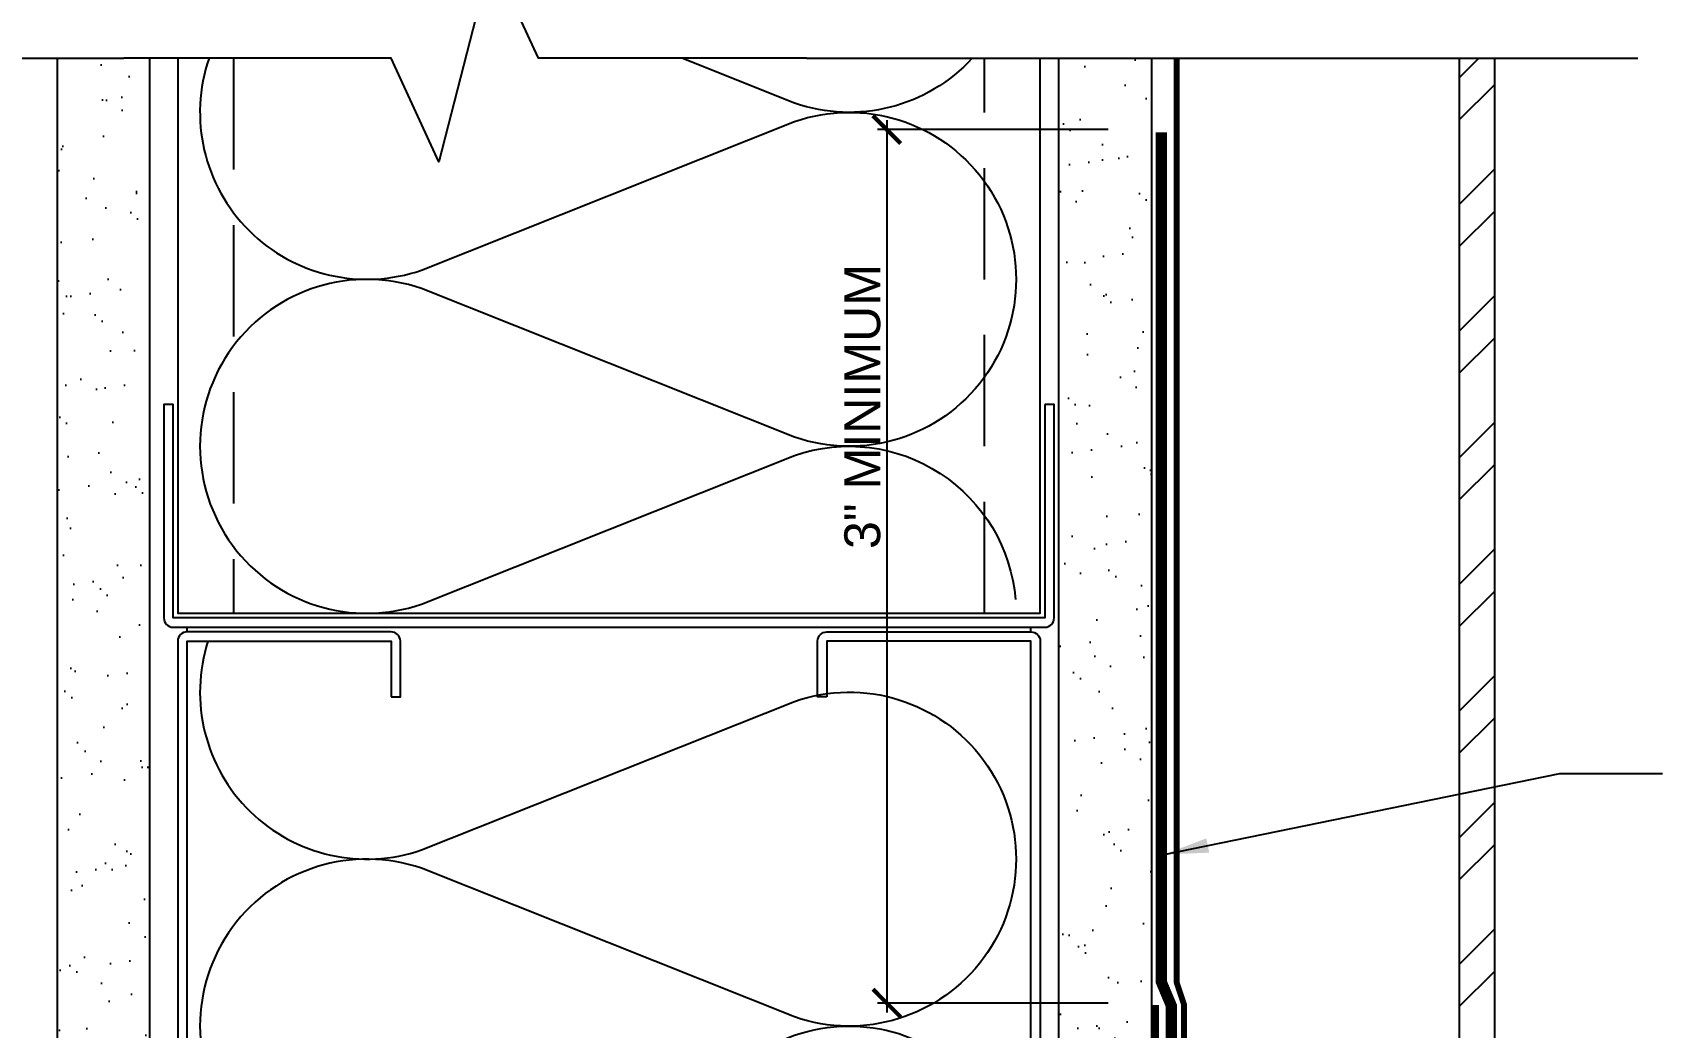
# Model space of a CAD drawing. Extents: x -129 to 26, y 0 to 100.
# Drawn here: x 5.78 to 16.76, y 18.54 to 25.25 of the extents above; entities that cross this region are included whole.
import ezdxf

# ---------------------------------------------------------------- set-up
doc = ezdxf.new("R2010")
doc.units = 0
doc.header["$LTSCALE"] = 1.5
doc.header["$MEASUREMENT"] = 0
doc.linetypes.add('CENTER', pattern=[2, 1.25, -0.25, 0.25, -0.25])
doc.linetypes.add('DASHED', pattern=[0.75, 0.5, -0.25])
doc.layers.get('0').update_dxf_attribs({"linetype": 'CONTINUOUS'})
for name, color, linetype in [('A-ANNO-TXT0', 252, 'CONTINUOUS'), ('A-GYP_BOARD', 252, 'CONTINUOUS'), ('A-METAL_STUD', 252, 'CONTINUOUS'), ('CLADDING', 252, 'CONTINUOUS'), ('DUPONT_FLASHING', 251, 'CENTER'), ('INSULATION', 40, 'CONTINUOUS'), ('STRUCTURE', 252, 'CONTINUOUS'), ('TEXT', 7, 'CONTINUOUS'), ('TYVEK', 160, 'DASHED')]:
    doc.layers.add(name, color=color, linetype=linetype)
doc.styles.add('DETAILS', font='sanss___.ttf', dxfattribs={"height": 1})
doc.dimstyles.new('TYVEKDETAILS', dxfattribs={"dimscale": 6, "dimtxt": 1.5, "dimasz": 0.1, "dimexe": 0.75, "dimexo": 0.75, "dimgap": 0.75, "dimtad": 0, "dimtih": 1, "dimtoh": 1, "dimdec": 4, "dimzin": 0, "dimtxsty": 'DETAILS', "dimcen": 0.0625, "dimazin": 3, "dimtfac": 1, "dimtdec": 4, "dimtofl": 0, "dimtmove": 0, "dimatfit": 3, "dimtolj": 1, "dimtzin": 0})

# ---------------------------------------------------------------- blocks, each defined once
blk = doc.blocks.new('_ARCHTICK')
at = {"color": 0, "linetype": 'BYBLOCK', "const_width": 0.15}
blk.add_lwpolyline([(-0.5, -0.5), (0.5, 0.5)], dxfattribs=at)

msp = doc.modelspace()

# ---------------------------------------------------------------- hatches: boundary and pattern name
at = {"layer": 'A-ANNO-TXT0', "linetype": 'CONTINUOUS'}
h = msp.add_hatch(dxfattribs=at)
h.set_pattern_fill('AR-SAND', color=256, scale=0.25, style=0)
h.set_pattern_definition([(37.50000000000001, (151.4502135001189, 3.1299586455915), (-0.01574833952740204, 0.4817059422532897), [0, -0.38, 0, -0.425, 0, -0.40625]), (7.499999999999999, (151.4502135001189, 3.1299586455915), (0.4424441763169318, 0.7055365163074351), [0, -0.205, 0, -0.3425, 0, -0.13125]), (327.5, (151.1427135001189, 3.1299586455915), (0.7785354654378738, 0.001414763384241124), [0, -0.125, 0, -0.45, 0, -0.5875]), (317.5, (151.1427135001189, 3.1299586455915), (0.7515316511430733, 0.2194188912335623), [0, -0.0625, 0, -0.295, 0, -0.3375])])
h.paths.add_polyline_path([(13.31859649488115, 25.07398918018574), (12.69359649488115, 25.07398918018574), (12.69359649488098, 15.88444342602144), (12.70070066037295, 15.86720275093172), (12.75283084331892, 15.86720275093171), (12.77285883929855, 15.89686583686922), (12.78508176388857, 15.86720275093171), (12.83721194683451, 15.8672027509317), (12.8572399428142, 15.89686583686921), (12.8694628674042, 15.86720275093169), (12.92159305035011, 15.86720275093167), (12.94162104632983, 15.89686583686921), (12.95384397091985, 15.86720275093166), (13.00597415386574, 15.86720275093165), (13.02600214984545, 15.8968658368692), (13.03822507443545, 15.86720275093165), (13.09035525738133, 15.86720275093163), (13.11038325336105, 15.89686583686922), (13.12260617795107, 15.86720275093163), (13.17472883492488, 15.86720275093161), (13.19474909808764, 15.89686583686925), (13.20697423337123, 15.8672027509316), (13.25910220562349, 15.86720275093159), (13.27913020160327, 15.89686583686922), (13.29135423154008, 15.86720275093159), (13.31859649488098, 15.86720275093158), (13.31859649488098, 16.0127413837602)])
h.paths.add_polyline_path([(6.568596494881263, 25.0739891801857), (6.393605751119196, 25.07398918018569), (5.943596494881291, 25.07398918018569), (5.94359649488095, 15.02174393638575), (6.568596494881007, 15.02174393638575)])
at = {"layer": 'CLADDING'}
h = msp.add_hatch(dxfattribs=at)
h.set_pattern_fill('ANSI32', color=256, scale=1.6090908, style=0)
h.set_pattern_definition([(45, (151.4502135001189, 3.1299586455915), (-0.4266746310843324, 0.4266746310843325), []), (45, (151.7346632536978, 3.1299586455915), (-0.4266746310843324, 0.4266746310843325), [])])
h.paths.add_polyline_path([(15.62984385701009, 25.07398918018575), (15.39306720348998, 25.07398918018575), (15.39306720348998, 15.87679375618467), (14.49765409036931, 15.87679375618466), (14.49765409036928, 15.6400171026646), (15.62984385701006, 15.64001710266459)])

# ---------------------------------------------------------------- linework, layer by layer
at = {"layer": 'A-ANNO-TXT0', "linetype": 'CONTINUOUS'}
msp.add_line((16.36044986110301, 25.07398918018575, -5.959993654922933e-09), (16.59722651462309, 25.07398918018575), dxfattribs=at)
at = {"layer": 'A-GYP_BOARD', "linetype": 'CONTINUOUS'}
for p, q in [((4.199459180800346, 25.0739891801857), (6.393605751119196, 25.07398918018569)), ((10.99360575111919, 25.07398918018573), (16.59722651462309, 25.07398918018575))]:
    msp.add_line(p, q, dxfattribs=at)
at = {"layer": 'A-GYP_BOARD'}
for points in [[(5.943596494881263, 25.07398918018569), (5.943596494880978, 15.02174393638575), (6.568596494880978, 15.02174393638575), (6.568596494881263, 25.07398918018569)], [(13.31859649488112, 25.07398918018574), (13.31859649488098, 15.11549393638575), (12.69359649488098, 15.11549393638575), (12.69359649488112, 25.07398918018574)], [(13.31859649488112, 25.07398918018574), (13.31859649488098, 15.11549393638575), (12.69359649488098, 15.11549393638575), (12.69359649488112, 25.07398918018574)]]:
    msp.add_lwpolyline(points, dxfattribs=at)
at = {"layer": 'A-METAL_STUD'}
for p, q in [((6.818596494880978, 21.20924393638575), (6.818596494880978, 21.24049393638598)), ((12.50609649488098, 21.20924393638575), (12.50609649488098, 21.24049393638598))]:
    msp.add_line(p, q, dxfattribs=at)
msp.add_lwpolyline([(6.756096494881064, 25.07398918018569), (6.756096494880978, 21.33424393638621), (12.56859649488098, 21.33424393638621), (12.56859649488106, 25.07398918018574)], dxfattribs=at)
at = {"layer": 'A-METAL_STUD', "linetype": 'DASHED'}
msp.add_lwpolyline([(7.131096494881064, 25.07398918018568), (7.131096494880978, 21.33424393638621), (12.19359649488098, 21.33424393638621), (12.19359649488106, 25.07398918018574)], dxfattribs=at)
at = {"layer": 'A-METAL_STUD'}
for points in [[(12.59984649488098, 22.74049393638598), (12.59984649488075, 21.30299393638598), (6.724846494880978, 21.30299393638621), (6.724846494880978, 22.74049393638598), (6.662346494880978, 22.74049393638598), (6.662346494880978, 21.30299393638598, 0.414213562373095), (6.724846494880978, 21.24049393638598), (12.59984649488098, 21.24049393638598, 0.414213562373095), (12.66234649488098, 21.30299393638598), (12.66234649488098, 22.74049393638598)], [(8.193596494880524, 20.77174393638575), (8.256096494880978, 20.77174393638575), (8.256096494880978, 21.14674393638575, 0.414213562373095), (8.193596494880978, 21.20924393638575), (6.818596494880978, 21.20924393638575, 0.414213562373095), (6.756096494880978, 21.14674393638575), (6.756096494880978, 15.27174393638575, 0.414213562373095), (6.818596494880978, 15.20924393638575), (8.193596494880978, 15.20924393638575, 0.414213562373095), (8.256096494880978, 15.27174393638575), (8.256096494880978, 15.64674393638598), (8.193596494880524, 15.64674393638598), (8.193596494880524, 15.27174393638575), (6.818596494880978, 15.27174393638598), (6.818596494881433, 21.14674393638575), (8.193596494880524, 21.14674393638575)], [(11.13109649488143, 20.77174393638575), (11.06859649488098, 20.77174393638575), (11.06859649488098, 21.14674393638575, -0.414213562373095), (11.13109649488098, 21.20924393638575), (12.50609649488098, 21.20924393638575, -0.414213562373095), (12.56859649488098, 21.14674393638575), (12.56859649488098, 15.27174393638575, -0.414213562373095), (12.50609649488098, 15.20924393638575), (11.13109649488098, 15.20924393638575, -0.414213562373095), (11.06859649488098, 15.27174393638575), (11.06859649488098, 15.64674393638598), (11.13109649488143, 15.64674393638598), (11.13109649488143, 15.27174393638575), (12.50609649488098, 15.27174393638598), (12.50609649488052, 21.14674393638575), (11.13109649488143, 21.14674393638575)]]:
    msp.add_lwpolyline(points, format="xyb", close=True, dxfattribs=at)
at = {"layer": 'CLADDING'}
for p, q in [((15.39306720348998, 25.07398918018575, -5.959993654922933e-09), (15.39306720348998, 15.87679375618467, -5.959993654922933e-09)), ((15.62984385701006, 25.07398918018575, -5.959993654922933e-09), (15.62984385701006, 15.6400171026646, -5.959993654922933e-09))]:
    msp.add_line(p, q, dxfattribs=at)
at = {"layer": 'DUPONT_FLASHING', "linetype": 'CONTINUOUS', "const_width": 0.075}
msp.add_lwpolyline([(13.56432826712836, 15.47197951960652), (13.56432826712836, 17.57699178488224), (13.45282165563191, 17.85726626240188), (13.45282165563191, 18.6895972262567), (13.38482538537318, 18.85096751943638), (13.38482538537318, 24.57478182267808)], dxfattribs=at)
at = {"layer": 'DUPONT_FLASHING', "linetype": 'CONTINUOUS', "const_width": 0.05, "elevation": 2.979996827461446e-09}
msp.add_lwpolyline([(13.404337762062, 14.69504375131471), (13.4130790785043, 16.00978720062506), (13.34982697892789, 16.12303043644363), (13.34465762541186, 18.69459851169609)], dxfattribs=at)
at = {"layer": 'INSULATION'}
for points in [[(6.966546421355929, 25.07398918018568, 0.6249403151778393), (8.398776000342593, 23.64613460376746), (10.91277723160232, 24.64735326900712, -1.404370499398822), (10.91277723160323, 22.52113460376621), (8.398776000339637, 23.52235326900712, 1.404370499403762), (8.398776000342593, 21.39613460376746), (10.91277723160232, 22.39735326900712, -0.4894259417186669), (12.40186356063617, 21.42799393638655)], [(12.11001584904787, 25.07398918018574, -0.2989616201067956), (10.91277723160323, 24.77113460376621), (10.152323730771, 25.07399055690284)], [(6.959580584656635, 21.14674393638575, 0.6181255570715865), (8.398776000343162, 19.73988460376712), (10.91277723160312, 20.74110326900678, -1.404370499398822), (10.91277723160312, 18.61488460376564), (8.398776000339524, 19.61610326900655, 1.404370499403763), (8.39877600034248, 17.48988460376689), (10.91277723160221, 18.49110326900655, -1.404370499398822), (10.91277723160312, 16.36488460376564), (8.398776000339524, 17.36610326900655, 1.404370499403762), (8.39877600034248, 15.23988460376689), (10.91277723160221, 16.24110326900655, -0.4894259417186669), (12.40186356063606, 15.27174393638598)]]:
    msp.add_lwpolyline(points, format="xyb", dxfattribs=at)
at = {"layer": 'STRUCTURE'}
msp.add_lwpolyline([(10.99360575111919, 25.07398918018573), (9.187370419201358, 25.073992136002), (8.871139710921284, 25.75931844954364), (8.516071791317074, 24.37495019250674), (8.193642776070249, 25.07398918018567), (6.393605751119196, 25.07398918018569)], dxfattribs=at)
at = {"layer": 'TEXT'}
for p, q in [((11.53492908589382, 24.65583982827771), (11.53492908589382, 18.64546363767355)), ((13.02597223628487, 24.59333982827771), (11.47242908589382, 24.59333982827771)), ((13.02597223628487, 18.70796363767355), (11.47242908589382, 18.70796363767355))]:
    msp.add_line(p, q, dxfattribs=at)
at = {"layer": 'TYVEK', "const_width": 0.04, "elevation": -3.000831249158483e-09}
msp.add_lwpolyline([(13.65382618357205, 16.973687254921), (13.64924008983405, 17.58147879049097), (13.5359323470858, 17.87557073507248), (13.53778825720971, 18.69926991340572), (13.48752716622607, 18.8490790025769), (13.4875292339288, 25.07398918018574)], dxfattribs=at)

# ---------------------------------------------------------------- block references
at = {"layer": 'TEXT', "xscale": 0.1875, "yscale": 0.1875, "zscale": 0.1875}
for p, rotation in [((11.53492908589382, 24.59333982827771), 90), ((11.53492908589382, 18.70796363767355), 270)]:
    msp.add_blockref('_ARCHTICK', p, dxfattribs=dict(at, rotation=rotation))

# ---------------------------------------------------------------- texts
at = {"layer": 'TEXT', "insert": (11.24852256327748, 21.76722078871855), "char_height": 0.2416779417646322, "width": 8.720402680588094, "attachment_point": 1, "rotation": 90, "style": 'DETAILS'}
msp.add_mtext('\\A1;3" MINIMUM', dxfattribs=at)

# ---------------------------------------------------------------- leaders
at = {"layer": 'TEXT'}
msp.add_leader([(13.40427930063805, 19.70968227553362), (16.07169578741207, 20.25451692313688), (16.76209851577562, 20.25451692313688)], dimstyle='TYVEKDETAILS', override={"dimscale": 3, "dimfxl": 3}, dxfattribs=at)

doc.saveas('drawing.dxf')
